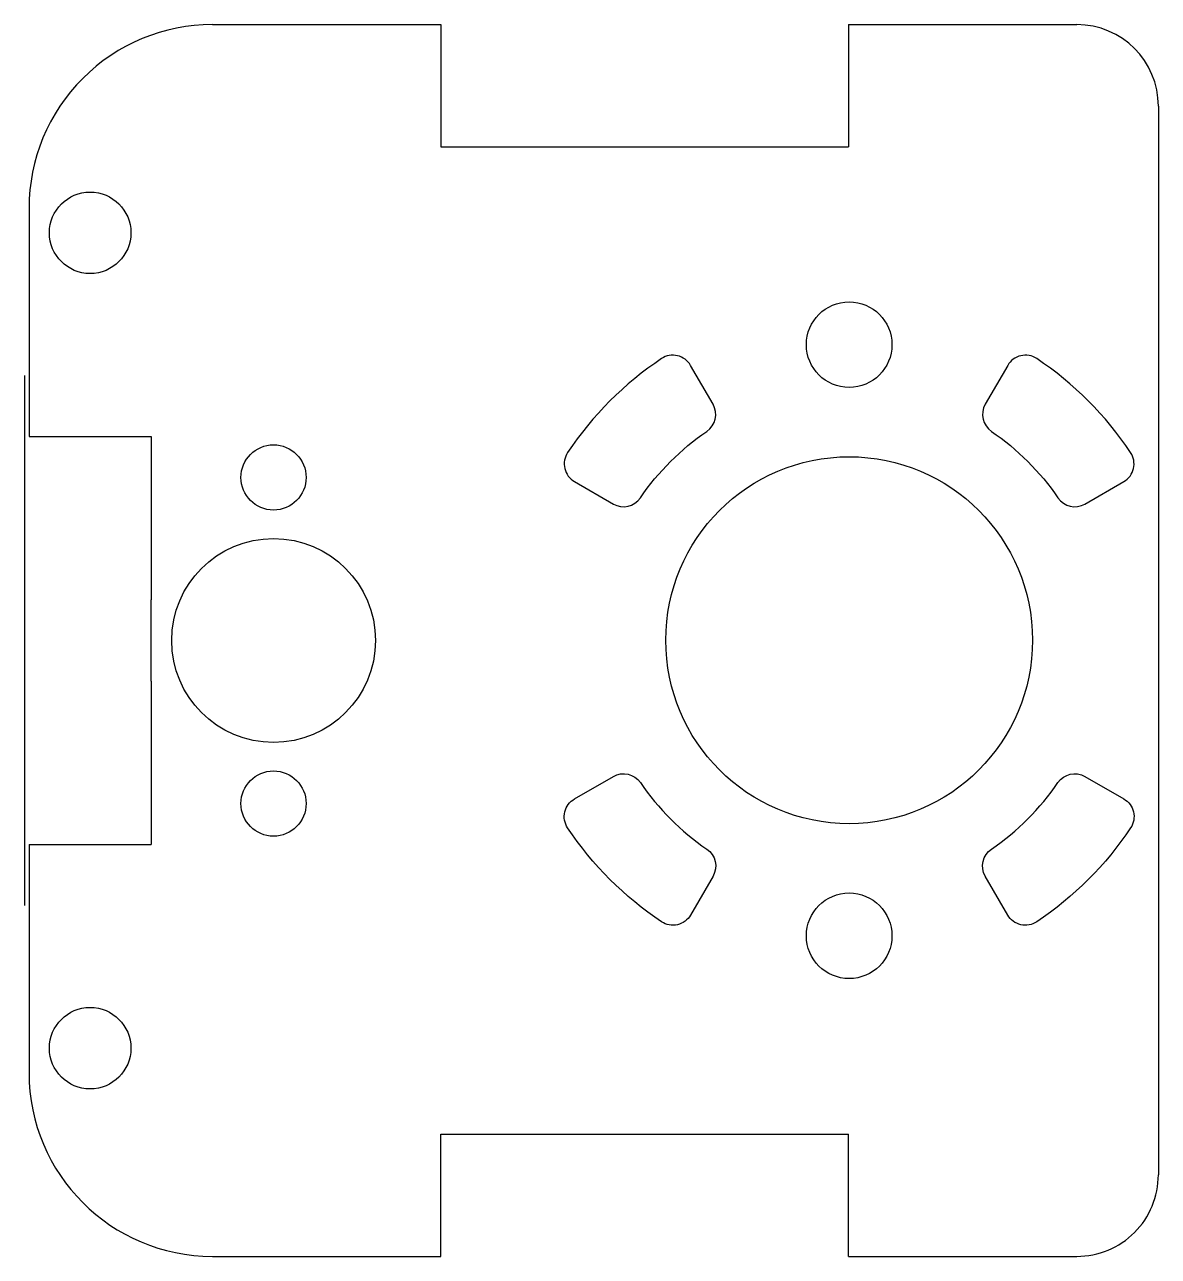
# Model space of a CAD drawing. Header units: millimetres. Extents: x -30.4 to 25.2, y -30.2 to 30.2.
import ezdxf

# ---------------------------------------------------------------- set-up
doc = ezdxf.new("R2010")
doc.units = ezdxf.units.MM
doc.layers.get('0').update_dxf_attribs({"linetype": 'CONTINUOUS'})

msp = doc.modelspace()

# ---------------------------------------------------------------- linework, layer by layer
for p, q in [((-21.213, 30.213), (-10, 30.213)), ((-10, 30.213), (-10, 24.213)), ((10, 30.213), (10, 24.213)), ((10, 30.213), (21.213, 30.213)), ((25.213, 26.213), (25.213, -26.213)), ((-10, 24.213), (10, 24.213)), ((-30.213, 21.213), (-30.213, 10)), ((-30.43, 13), (-30.43, -13)), ((-30.213, 10), (-24.213, 10)), ((-24.213, 10), (-24.213, 2)), ((-24.213, -2), (-24.213, 2)), ((-24.213, -2), (-24.213, -10)), ((-30.213, -10), (-24.213, -10)), ((-30.213, -10), (-30.213, -21.213)), ((-10, -30.213), (-10, -24.213)), ((-10, -24.213), (10, -24.213)), ((10, -30.213), (10, -24.213)), ((-21.213, -30.213), (-10, -30.213)), ((10, -30.213), (21.213, -30.213))]:
    msp.add_line(p, q)
for points in [[(3.355, 11.587), (2.253, 13.496, 0.433129), (0.832, 13.829, 0.099149), (-3.778, 9.219, 0.433129), (-3.445, 7.798), (-1.536, 6.695, 0.392501), (-0.209, 6.998, -0.093825), (3.053, 10.26, 0.392501)], [(17.821, 13.496), (16.718, 11.587, 0.392501), (17.021, 10.26, -0.093825), (20.283, 6.998, 0.392501), (21.609, 6.695), (23.519, 7.798, 0.433129), (23.851, 9.219, 0.099149), (19.241, 13.829, 0.433129)], [(3.355, -11.558), (2.253, -13.468, -0.433129), (0.832, -13.8, -0.099149), (-3.778, -9.19, -0.433129), (-3.445, -7.77), (-1.536, -6.667, -0.392501), (-0.209, -6.97, 0.093825), (3.053, -10.232, -0.392501)], [(17.821, -13.468), (16.718, -11.558, -0.392501), (17.021, -10.232, 0.093825), (20.283, -6.97, -0.392501), (21.609, -6.667), (23.519, -7.77, -0.433129), (23.851, -9.19, -0.099149), (19.241, -13.8, -0.433129)]]:
    msp.add_lwpolyline(points, format="xyb", close=True)
for centre, radius in [((-27.213, 20), 2), ((10.037, 14.514), 2.1), ((-18.213, 8), 1.6), ((10.037, 0.014), 9), ((-18.213, 0), 5), ((-18.213, -8), 1.6), ((10.037, -14.486), 2.1), ((-27.213, -20), 2)]:
    msp.add_circle(centre, radius)
for centre, radius, start, end in [((-21.213, 21.213), 9, 90, 180.00017), ((21.213, 26.213), 4, 0.00005, 90), ((-21.213, -21.213), 9, 180.00017, 269.99998), ((21.213, -26.213), 4, -90.00002, 0.00005)]:
    msp.add_arc(centre, radius, start, end)

doc.saveas('drawing.dxf')
